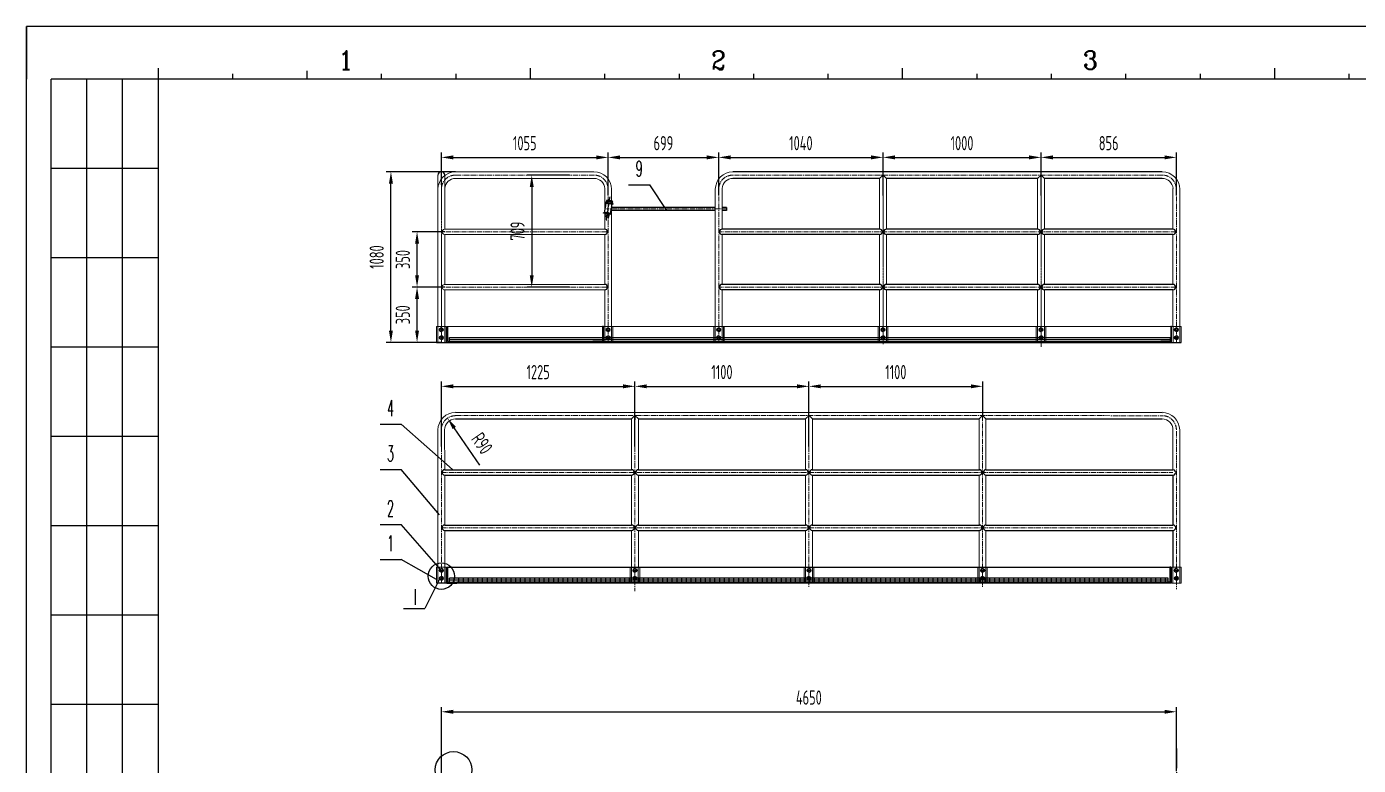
# Model space of a CAD drawing. Header units: millimetres. Extents: x 94645 to 114445, y -44782 to -30782.
# Drawn here: x 94645 to 103070, y -35456 to -30782 of the extents above; entities that cross this region are included whole.
import ezdxf
from ezdxf.enums import TextEntityAlignment as Align

# ---------------------------------------------------------------- set-up
doc = ezdxf.new("R2010")
doc.units = ezdxf.units.MM
for name, pattern in [('CENTER', [2, 1.25, -0.25, 0.25, -0.25]), ('CENTER2', [1.125, 0.75, -0.125, 0.125, -0.125]), ('HIDDEN', [0.375, 0.25, -0.125])]:
    doc.linetypes.add(name, pattern=pattern)
for name, color, linetype in [('1', 3, 'Continuous'), ('2细线层', 4, 'Continuous'), ('7标注层', 4, 'Continuous'), ('CENTER', 1, 'CENTER'), ('DATA', 4, 'Continuous'), ('HIDDEN', 6, 'HIDDEN'), ('图框层', 7, 'Continuous')]:
    doc.layers.add(name, color=color, linetype=linetype)
for name, color, linetype, lineweight in [('ST_GL_CENTERLINE', 1, 'CENTER2', 0), ('ST_GL_WELDING SYMBOL', 6, 'Continuous', 13), ('ST_MA_EQUI', 7, 'Continuous', 15)]:
    doc.layers.add(name, color=color, linetype=linetype, lineweight=lineweight)
doc.styles.add('JEREH', font='isocp.shx', dxfattribs={"width": 0.7, "bigfont": 'hztxt.shx'})
doc.styles.add('ROMANC', font='romanc.shx', dxfattribs={"width": 0.75})
doc.styles.add('残雪', font='romans.shx', dxfattribs={"width": 0.5, "bigfont": 'hztxt.shx'})
doc.dimstyles.new('副本 JEREH-双', dxfattribs={"dimscale": 30, "dimtxt": 3, "dimasz": 2.5, "dimexe": 1, "dimexo": 0, "dimgap": 1.5, "dimtad": 1, "dimdec": 0, "dimzin": 0, "dimdsep": 46, "dimtxsty": 'JEREH', "dimcen": 2.5, "dimclrd": 130, "dimclre": 130, "dimclrt": 3, "dimadec": 0, "dimazin": 0, "dimtfac": 0.714286, "dimtdec": 0, "dimtmove": 0, "dimatfit": 3, "dimfxl": 1, "dimtzin": 0, "dimlwd": -1, "dimlwe": -1, "dimarcsym": 0})

# ---------------------------------------------------------------- blocks, each defined once
blk = doc.blocks.new('PC_PAPER_BLOCK')
at = {"layer": '2细线层'}
for p, q in [((-25, 410), (-25, 400)), ((569, 410), (-25, 410)), ((-25, -10), (-25, 410)), ((0, 400), (0, 402.12)), ((70.63, 400), (70.63, 402.12)), ((141.26, 400), (141.26, 402.12)), ((211.89, 400), (211.89, 402.12)), ((0, 400), (-20.34, 400)), ((-20.34, 230.49), (-20.34, 400)), ((-13.56, 230.49), (-13.56, 400)), ((-6.78, 230.49), (-6.78, 400)), ((14.13, 400), (14.13, 401.06)), ((28.25, 400.53), (28.25, 401.59)), ((28.25, 400), (28.25, 401.06)), ((42.38, 400), (42.38, 401.06)), ((56.5, 400), (56.5, 401.06)), ((84.76, 400), (84.76, 401.06)), ((98.88, 400), (98.88, 401.06)), ((113.01, 400), (113.01, 401.06)), ((127.13, 400), (127.13, 401.06)), ((155.39, 400), (155.39, 401.06)), ((169.51, 400), (169.51, 401.06)), ((183.64, 400), (183.64, 401.06)), ((197.76, 400), (197.76, 401.06)), ((226.02, 400), (226.02, 401.06)), ((0, 383.05), (-20.34, 383.05)), ((0, 366.1), (-20.34, 366.1)), ((0, 349.15), (-20.34, 349.15)), ((0, 332.2), (-20.34, 332.2)), ((0, 315.24), (-20.34, 315.24)), ((0, 298.29), (-20.34, 298.29)), ((0, 281.34), (-20.34, 281.34))]:
    blk.add_line(p, q, dxfattribs=at)
at = {"layer": '图框层'}
for p in [(559, 400), (0, 0)]:
    blk.add_line(p, (0, 400), dxfattribs=at)
at = {"layer": '2细线层', "style": 'ROMANC', "width": 0.9}
for s, p in [('1', (34.21, 401.88)), ('2', (104.95, 401.88)), ('3', (175.52, 401.88))]:
    blk.add_text(s, height=3.53, dxfattribs=at).set_placement(p)
blk = doc.blocks.new('*D57')
at = {"color": 130, "ltscale": 10, "transparency": 16777216}
for p, q in [((97268.6, -35493.5), (97268.6, -35087)), ((97343.6, -35117), (101843.6, -35117)), ((101918.6, -35493.5), (101918.6, -35087))]:
    blk.add_line(p, q, dxfattribs=at)
for points in [[(97343.6, -35104.5), (97343.6, -35129.5), (97268.6, -35117)], [(101843.6, -35104.5), (101843.6, -35129.5), (101918.6, -35117)]]:
    blk.add_solid(points, dxfattribs=at)
at = {"layer": 'Defpoints', "color": 0, "ltscale": 10, "transparency": 16777216}
for p in [(101918.6, -35117), (97268.6, -35493.5), (101918.6, -35493.5)]:
    blk.add_point(p, dxfattribs=at)
at = {"color": 3, "ltscale": 10, "transparency": 16777216, "insert": (99593.6, -35027), "char_height": 90, "attachment_point": 5, "style": 'JEREH'}
blk.add_mtext('4650', dxfattribs=at)
blk = doc.blocks.new('*D92')
at = {"color": 130, "ltscale": 10, "transparency": 16777216}
blk.add_line((97511.1, -33556.1), (97350.1, -33321), dxfattribs=at)
blk.add_solid([(97360.4, -33313.9), (97339.8, -33328), (97307.8, -33259.1)], dxfattribs=at)
at = {"layer": 'Defpoints', "color": 0, "ltscale": 10, "transparency": 16777216}
for p in [(97307.8, -33259.1), (97358.6, -33333.3)]:
    blk.add_point(p, dxfattribs=at)
at = {"color": 3, "ltscale": 10, "transparency": 16777216, "insert": (97526.1, -33418.6), "char_height": 90, "attachment_point": 5, "rotation": 304.40345, "style": 'JEREH'}
blk.add_mtext('R90', dxfattribs=at)
blk = doc.blocks.new('*U89')
at = {"color": 2}
blk.add_line((0, -25), (0, 0), dxfattribs=at)
blk = doc.blocks.new('*U91')
at = {"color": 0, "linetype": 'ByBlock', "lineweight": -2, "transparency": 16777216}
for p in [(97319.6, -34271.3), (97349.6, -34271.3), (97379.6, -34271.3), (97409.6, -34271.3), (97439.6, -34271.3), (97469.6, -34271.3), (97499.6, -34271.3), (97529.6, -34271.3), (97559.6, -34271.3), (97589.6, -34271.3), (97619.6, -34271.3), (97649.6, -34271.3), (97679.6, -34271.3), (97709.6, -34271.3), (97739.6, -34271.3), (97769.6, -34271.3), (97799.6, -34271.3), (97829.6, -34271.3), (97859.6, -34271.3), (97889.6, -34271.3), (97919.6, -34271.3), (97949.6, -34271.3), (97979.6, -34271.3), (98009.6, -34271.3), (98039.6, -34271.3), (98069.6, -34271.3), (98099.6, -34271.3), (98129.6, -34271.3), (98159.6, -34271.3), (98189.6, -34271.3), (98219.6, -34271.3), (98249.6, -34271.3), (98279.6, -34271.3), (98309.6, -34271.3), (98339.6, -34271.3), (98369.6, -34271.3), (98399.6, -34271.3), (98429.6, -34271.3), (98459.6, -34271.3), (98489.6, -34271.3), (98519.6, -34271.3), (98549.6, -34271.3), (98579.6, -34271.3), (98609.6, -34271.3), (98639.6, -34271.3), (98669.6, -34271.3), (98699.6, -34271.3), (98729.6, -34271.3), (98759.6, -34271.3), (98789.6, -34271.3), (98819.6, -34271.3), (98849.6, -34271.3), (98879.6, -34271.3), (98909.6, -34271.3), (98939.6, -34271.3), (98969.6, -34271.3), (98999.6, -34271.3), (99029.6, -34271.3), (99059.6, -34271.3), (99089.6, -34271.3), (99119.6, -34271.3), (99149.6, -34271.3), (99179.6, -34271.3), (99209.6, -34271.3), (99239.6, -34271.3), (99269.6, -34271.3), (99299.6, -34271.3), (99329.6, -34271.3), (99359.6, -34271.3), (99389.6, -34271.3), (99419.6, -34271.3), (99449.6, -34271.3), (99479.6, -34271.3), (99509.6, -34271.3), (99539.6, -34271.3), (99569.6, -34271.3), (99599.6, -34271.3), (99629.6, -34271.3), (99659.6, -34271.3), (99689.6, -34271.3), (99719.6, -34271.3), (99749.6, -34271.3), (99779.6, -34271.3), (99809.6, -34271.3), (99839.6, -34271.3), (99869.6, -34271.3), (99899.6, -34271.3), (99929.6, -34271.3), (99959.6, -34271.3), (99989.6, -34271.3), (100019.6, -34271.3), (100049.6, -34271.3), (100079.6, -34271.3), (100109.6, -34271.3), (100139.6, -34271.3), (100169.6, -34271.3), (100199.6, -34271.3), (100229.6, -34271.3), (100259.6, -34271.3), (100289.6, -34271.3), (100319.6, -34271.3), (100349.6, -34271.3), (100379.6, -34271.3), (100409.6, -34271.3), (100439.6, -34271.3), (100469.6, -34271.3), (100499.6, -34271.3), (100529.6, -34271.3), (100559.6, -34271.3), (100589.6, -34271.3), (100619.6, -34271.3), (100649.6, -34271.3), (100679.6, -34271.3), (100709.6, -34271.3), (100739.6, -34271.3), (100769.6, -34271.3), (100799.6, -34271.3), (100829.6, -34271.3), (100859.6, -34271.3), (100889.6, -34271.3), (100919.6, -34271.3), (100949.6, -34271.3), (100979.6, -34271.3), (101009.6, -34271.3), (101039.6, -34271.3), (101069.6, -34271.3), (101099.6, -34271.3), (101129.6, -34271.3), (101159.6, -34271.3), (101189.6, -34271.3), (101219.6, -34271.3), (101249.6, -34271.3), (101279.6, -34271.3), (101309.6, -34271.3), (101339.6, -34271.3), (101369.6, -34271.3), (101399.6, -34271.3), (101429.6, -34271.3), (101459.6, -34271.3), (101489.6, -34271.3), (101519.6, -34271.3), (101549.6, -34271.3), (101579.6, -34271.3), (101609.6, -34271.3), (101639.6, -34271.3), (101669.6, -34271.3), (101699.6, -34271.3), (101729.6, -34271.3), (101759.6, -34271.3), (101789.6, -34271.3), (101819.6, -34271.3), (101849.6, -34271.3)]:
    blk.add_blockref('*U89', p, dxfattribs=at)
blk = doc.blocks.new('A$C0BFD35F7')
at = {"layer": 'CENTER'}
blk.add_line((-30.7, -75.9), (-6.2, 75.9), dxfattribs=at)
at = {"layer": 'HIDDEN'}
for p, q in [((-40.7, -22.8), (-30.3, 36.3)), ((-35.8, 39.3), (-35.5, 41.3)), ((-23, 37), (-35.8, 39.3)), ((13.8, 32.6), (-35.5, 41.3)), ((-30.5, 40.4), (-28.6, 51.7)), ((-23.4, 35.1), (-30.3, 36.3)), ((10.8, 44.8), (-28.6, 51.7)), ((7.2, 49), (-23.7, 54.5)), ((-23.4, 35.1), (-23, 37)), ((7.2, 29.7), (-23.4, 35.1)), ((13.4, 30.6), (-23, 37)), ((-20.8, 38.7), (-18.8, 50)), ((-0.9, 35.2), (1.1, 46.5)), ((0.3, 30.9), (0.6, 32.9)), ((3.7, 10), (7.2, 29.7)), ((8.8, 33.5), (10.9, 44.8)), ((13.4, 30.6), (13.8, 32.6)), ((-47.3, -25.7), (-46.9, -23.7)), ((-34.5, -27.9), (-47.3, -25.7)), ((-34.1, -26), (-46.9, -23.7)), ((-33.8, -24), (-40.7, -22.8)), ((-38.1, -48.6), (-34.5, -27.9)), ((-14.5, -52.8), (-38.1, -48.6)), ((-38.1, -48.6), (-37.3, -49.8)), ((-15.6, -53.6), (-37.3, -49.8)), ((2, -34.4), (-34.5, -27.9)), ((-34.1, -26), (-33.8, -24)), ((2.3, -32.4), (-34.1, -26)), ((-3.3, -29.4), (-33.8, -24)), ((-14.5, -52.8), (-15.6, -53.6)), ((-14.5, -52.8), (-10.8, -32.1)), ((-10.5, -30.1), (-10.1, -28.2)), ((-3.3, -29.4), (0.2, -9.7)), ((2, -34.4), (2.3, -32.4))]:
    blk.add_line(p, q, dxfattribs=at)
blk.add_circle((-24.9, -40), 2.65, dxfattribs=at)
for centre, radius, start, end in [((-24, 49.3), 5.2, 7.90472, 152.09528), ((-11, 35.8), 16.2, 41.33064, 118.66936), ((26.8, -4.2), 27.2, 148.40214, 191.59786), ((5.7, 44), 5.2, 7.90472, 152.09528)]:
    blk.add_arc(centre, radius, start, end, dxfattribs=at)
blk = doc.blocks.new('*D127')
at = {"color": 130, "ltscale": 10, "transparency": 16777216}
for p, q in [((97268.6, -31783.2), (97268.6, -31579.3)), ((98323.8, -31820.1), (98323.8, -31579.3)), ((97343.6, -31609.3), (98248.8, -31609.3))]:
    blk.add_line(p, q, dxfattribs=at)
for points in [[(97343.6, -31596.8), (97343.6, -31621.8), (97268.6, -31609.3)], [(98248.8, -31596.8), (98248.8, -31621.8), (98323.8, -31609.3)]]:
    blk.add_solid(points, dxfattribs=at)
at = {"layer": 'Defpoints', "color": 0, "ltscale": 10, "transparency": 16777216}
for p in [(98323.8, -31609.3), (97268.6, -31783.2), (98323.8, -31820.1)]:
    blk.add_point(p, dxfattribs=at)
at = {"color": 3, "ltscale": 10, "transparency": 16777216, "insert": (97796.2, -31519.3), "char_height": 90, "attachment_point": 5, "style": 'JEREH'}
blk.add_mtext('1055', dxfattribs=at)
blk = doc.blocks.new('*D124')
at = {"color": 130, "ltscale": 10, "transparency": 16777216}
for p, q in [((98323.8, -31849.6), (98323.8, -31579.3)), ((99023.2, -31849.6), (99023.2, -31579.3)), ((98398.8, -31609.3), (98948.2, -31609.3))]:
    blk.add_line(p, q, dxfattribs=at)
for points in [[(98398.8, -31596.8), (98398.8, -31621.8), (98323.8, -31609.3)], [(98948.2, -31596.8), (98948.2, -31621.8), (99023.2, -31609.3)]]:
    blk.add_solid(points, dxfattribs=at)
at = {"layer": 'Defpoints', "color": 0, "ltscale": 10, "transparency": 16777216}
for p in [(99023.2, -31609.3), (98323.8, -31849.6), (99023.2, -31849.6)]:
    blk.add_point(p, dxfattribs=at)
at = {"color": 3, "ltscale": 10, "transparency": 16777216, "insert": (98673.5, -31519.3), "char_height": 90, "attachment_point": 5, "style": 'JEREH'}
blk.add_mtext('699', dxfattribs=at)
blk = doc.blocks.new('*D128')
at = {"color": 130, "ltscale": 10, "transparency": 16777216}
for p, q in [((99023.2, -31849.6), (99023.2, -31579.3)), ((100062.7, -31849.6), (100062.7, -31579.3)), ((99098.2, -31609.3), (99987.7, -31609.3))]:
    blk.add_line(p, q, dxfattribs=at)
for points in [[(99098.2, -31596.8), (99098.2, -31621.8), (99023.2, -31609.3)], [(99987.7, -31596.8), (99987.7, -31621.8), (100062.7, -31609.3)]]:
    blk.add_solid(points, dxfattribs=at)
at = {"layer": 'Defpoints', "color": 0, "ltscale": 10, "transparency": 16777216}
for p in [(100062.7, -31609.3), (99023.2, -31849.6), (100062.7, -31849.6)]:
    blk.add_point(p, dxfattribs=at)
at = {"color": 3, "ltscale": 10, "transparency": 16777216, "insert": (99543, -31519.3), "char_height": 90, "attachment_point": 5, "style": 'JEREH'}
blk.add_mtext('1040', dxfattribs=at)
blk = doc.blocks.new('*D129')
at = {"color": 130, "ltscale": 10, "transparency": 16777216}
for p, q in [((100062.7, -31768.7), (100062.7, -31579.3)), ((101062.3, -31849.6), (101062.3, -31579.3)), ((100137.7, -31609.3), (100987.3, -31609.3))]:
    blk.add_line(p, q, dxfattribs=at)
for points in [[(100137.7, -31596.8), (100137.7, -31621.8), (100062.7, -31609.3)], [(100987.3, -31596.8), (100987.3, -31621.8), (101062.3, -31609.3)]]:
    blk.add_solid(points, dxfattribs=at)
at = {"layer": 'Defpoints', "color": 0, "ltscale": 10, "transparency": 16777216}
for p in [(101062.3, -31609.3), (100062.7, -31768.7), (101062.3, -31849.6)]:
    blk.add_point(p, dxfattribs=at)
at = {"color": 3, "ltscale": 10, "transparency": 16777216, "insert": (100562.5, -31519.3), "char_height": 90, "attachment_point": 5, "style": 'JEREH'}
blk.add_mtext('1000', dxfattribs=at)
blk = doc.blocks.new('*D130')
at = {"color": 130, "ltscale": 10, "transparency": 16777216}
for p, q in [((101062.3, -31742.1), (101062.3, -31579.3)), ((101918.6, -31849.6), (101918.6, -31579.3)), ((101137.3, -31609.3), (101843.6, -31609.3))]:
    blk.add_line(p, q, dxfattribs=at)
for points in [[(101137.3, -31596.8), (101137.3, -31621.8), (101062.3, -31609.3)], [(101843.6, -31596.8), (101843.6, -31621.8), (101918.6, -31609.3)]]:
    blk.add_solid(points, dxfattribs=at)
at = {"layer": 'Defpoints', "color": 0, "ltscale": 10, "transparency": 16777216}
for p in [(101918.6, -31609.3), (101062.3, -31742.1), (101918.6, -31849.6)]:
    blk.add_point(p, dxfattribs=at)
at = {"color": 3, "ltscale": 10, "transparency": 16777216, "insert": (101490.4, -31519.3), "char_height": 90, "attachment_point": 5, "style": 'JEREH'}
blk.add_mtext('856', dxfattribs=at)
blk = doc.blocks.new('*D131')
at = {"color": 130, "ltscale": 10, "transparency": 16777216}
for p, q in [((97289.9, -32430.1), (97085, -32430.1)), ((97115, -32705.1), (97115, -32505.1)), ((97268.6, -32780.1), (97085, -32780.1))]:
    blk.add_line(p, q, dxfattribs=at)
for points in [[(97102.5, -32505.1), (97127.5, -32505.1), (97115, -32430.1)], [(97102.5, -32705.1), (97127.5, -32705.1), (97115, -32780.1)]]:
    blk.add_solid(points, dxfattribs=at)
at = {"layer": 'Defpoints', "color": 0, "ltscale": 10, "transparency": 16777216}
for p in [(97115, -32430.1), (97289.9, -32430.1), (97268.6, -32780.1)]:
    blk.add_point(p, dxfattribs=at)
at = {"color": 3, "ltscale": 10, "transparency": 16777216, "insert": (97025, -32605.1), "char_height": 90, "attachment_point": 5, "rotation": 90, "style": 'JEREH'}
blk.add_mtext('350', dxfattribs=at)
blk = doc.blocks.new('*D125')
at = {"color": 130, "ltscale": 10, "transparency": 16777216}
for p, q in [((97289.9, -32080.1), (97085, -32080.1)), ((97115, -32355.1), (97115, -32155.1)), ((97289.9, -32430.1), (97085, -32430.1))]:
    blk.add_line(p, q, dxfattribs=at)
for points in [[(97102.5, -32155.1), (97127.5, -32155.1), (97115, -32080.1)], [(97102.5, -32355.1), (97127.5, -32355.1), (97115, -32430.1)]]:
    blk.add_solid(points, dxfattribs=at)
at = {"layer": 'Defpoints', "color": 0, "ltscale": 10, "transparency": 16777216}
for p in [(97115, -32080.1), (97289.9, -32080.1), (97289.9, -32430.1)]:
    blk.add_point(p, dxfattribs=at)
at = {"color": 3, "ltscale": 10, "transparency": 16777216, "insert": (97025, -32255.1), "char_height": 90, "attachment_point": 5, "rotation": 90, "style": 'JEREH'}
blk.add_mtext('350', dxfattribs=at)
blk = doc.blocks.new('*D126')
at = {"color": 130, "ltscale": 10, "transparency": 16777216}
for p, q in [((98078.9, -31721.1), (97810.6, -31721.1)), ((97840.6, -31796.1), (97840.6, -32355.1)), ((98078.9, -32430.1), (97810.6, -32430.1))]:
    blk.add_line(p, q, dxfattribs=at)
for points in [[(97828.1, -31796.1), (97853.1, -31796.1), (97840.6, -31721.1)], [(97828.1, -32355.1), (97853.1, -32355.1), (97840.6, -32430.1)]]:
    blk.add_solid(points, dxfattribs=at)
at = {"layer": 'Defpoints', "color": 0, "ltscale": 10, "transparency": 16777216}
for p in [(98078.9, -31721.1), (97840.6, -32430.1), (98078.9, -32430.1)]:
    blk.add_point(p, dxfattribs=at)
at = {"color": 3, "ltscale": 10, "transparency": 16777216, "insert": (97750.6, -32075.6), "char_height": 90, "attachment_point": 5, "rotation": 90, "style": 'JEREH'}
blk.add_mtext('709', dxfattribs=at)
blk = doc.blocks.new('*D132')
at = {"color": 130, "ltscale": 10, "transparency": 16777216}
for p, q in [((97269.2, -31699.8), (96919.7, -31699.8)), ((96949.7, -32705.1), (96949.7, -31774.8)), ((97238.6, -32780.1), (96919.7, -32780.1))]:
    blk.add_line(p, q, dxfattribs=at)
for points in [[(96937.2, -31774.8), (96962.2, -31774.8), (96949.7, -31699.8)], [(96937.2, -32705.1), (96962.2, -32705.1), (96949.7, -32780.1)]]:
    blk.add_solid(points, dxfattribs=at)
at = {"layer": 'Defpoints', "color": 0, "ltscale": 10, "transparency": 16777216}
for p in [(96949.7, -31699.8), (97269.2, -31699.8), (97238.6, -32780.1)]:
    blk.add_point(p, dxfattribs=at)
at = {"color": 3, "ltscale": 10, "transparency": 16777216, "insert": (96859.7, -32239.9), "char_height": 90, "attachment_point": 5, "rotation": 90, "style": 'JEREH'}
blk.add_mtext('1080', dxfattribs=at)
blk = doc.blocks.new('*D133')
at = {"color": 130, "ltscale": 10, "transparency": 16777216}
for p, q in [((97268.6, -33438.1), (97268.6, -33027.8)), ((97343.6, -33057.8), (98418.4, -33057.8)), ((98493.4, -33438.1), (98493.4, -33027.8))]:
    blk.add_line(p, q, dxfattribs=at)
for points in [[(97343.6, -33045.3), (97343.6, -33070.3), (97268.6, -33057.8)], [(98418.4, -33045.3), (98418.4, -33070.3), (98493.4, -33057.8)]]:
    blk.add_solid(points, dxfattribs=at)
at = {"layer": 'Defpoints', "color": 0, "ltscale": 10, "transparency": 16777216}
for p in [(98493.4, -33057.8), (97268.6, -33438.1), (98493.4, -33438.1)]:
    blk.add_point(p, dxfattribs=at)
at = {"color": 3, "ltscale": 10, "transparency": 16777216, "insert": (97881, -32967.8), "char_height": 90, "attachment_point": 5, "style": 'JEREH'}
blk.add_mtext('1225', dxfattribs=at)
blk = doc.blocks.new('*D134')
at = {"color": 130, "ltscale": 10, "transparency": 16777216}
for p, q in [((98493.4, -33438.1), (98493.4, -33027.8)), ((98568.4, -33057.8), (99518.8, -33057.8)), ((99593.8, -33438.1), (99593.8, -33027.8))]:
    blk.add_line(p, q, dxfattribs=at)
for points in [[(98568.4, -33045.3), (98568.4, -33070.3), (98493.4, -33057.8)], [(99518.8, -33045.3), (99518.8, -33070.3), (99593.8, -33057.8)]]:
    blk.add_solid(points, dxfattribs=at)
at = {"layer": 'Defpoints', "color": 0, "ltscale": 10, "transparency": 16777216}
for p in [(99593.8, -33057.8), (98493.4, -33438.1), (99593.8, -33438.1)]:
    blk.add_point(p, dxfattribs=at)
at = {"color": 3, "ltscale": 10, "transparency": 16777216, "insert": (99043.6, -32967.8), "char_height": 90, "attachment_point": 5, "style": 'JEREH'}
blk.add_mtext('1100', dxfattribs=at)
blk = doc.blocks.new('*D135')
at = {"color": 130, "ltscale": 10, "transparency": 16777216}
for p, q in [((99593.8, -33438.1), (99593.8, -33027.8)), ((99668.8, -33057.8), (100618.6, -33057.8)), ((100693.6, -33243.1), (100693.6, -33027.8))]:
    blk.add_line(p, q, dxfattribs=at)
for points in [[(99668.8, -33045.3), (99668.8, -33070.3), (99593.8, -33057.8)], [(100618.6, -33045.3), (100618.6, -33070.3), (100693.6, -33057.8)]]:
    blk.add_solid(points, dxfattribs=at)
at = {"layer": 'Defpoints', "color": 0, "ltscale": 10, "transparency": 16777216}
for p in [(100693.6, -33057.8), (100693.6, -33243.1), (99593.8, -33438.1)]:
    blk.add_point(p, dxfattribs=at)
at = {"color": 3, "ltscale": 10, "transparency": 16777216, "insert": (100143.7, -32967.8), "char_height": 90, "attachment_point": 5, "style": 'JEREH'}
blk.add_mtext('1100', dxfattribs=at)

msp = doc.modelspace()

# ---------------------------------------------------------------- linework, layer by layer
at = {"color": 4, "ltscale": 10}
for p, q in [((97358.3, -31700.1), (97269.2, -31699.8)), ((98493.6, -33252.1), (98493.6, -33270.8))]:
    msp.add_line(p, q, dxfattribs=at)
for p, q in [((101828.9, -31700.1), (99112.9, -31700.1)), ((100041.5, -31742.1), (99113.2, -31742.1)), ((101041, -31742.1), (100084.1, -31742.1)), ((101828.8, -31742.1), (101083.6, -31742.1)), ((99002.2, -31925.6), (98345.6, -31925.6)), ((99073.2, -31925.6), (99044.4, -31925.6)), ((99002.2, -31945.6), (98342.1, -31945.6)), ((99073.2, -31945.6), (99044.4, -31945.6)), ((100041.4, -32097.1), (99044.4, -32097.1)), ((100041.5, -32063.1), (99044.5, -32063.1)), ((101041, -32063.1), (100084.1, -32063.1)), ((101041, -32097.1), (100084.1, -32097.1)), ((101897.3, -32097.1), (101083.5, -32097.1)), ((101897.3, -32063.1), (101083.6, -32063.1)), ((100041.6, -32413.1), (99044.5, -32413.1)), ((101041.1, -32413.1), (100084.1, -32413.1)), ((101897.3, -32413.1), (101083.6, -32413.1)), ((100041.5, -32447.1), (99044.5, -32447.1)), ((101041, -32447.1), (100084.1, -32447.1)), ((101897.3, -32447.1), (101083.6, -32447.1)), ((97303.6, -32680.1), (97309.6, -32680.1)), ((98294, -32680.1), (98289, -32680.1)), ((99053, -32680.1), (99058, -32680.1)), ((101888.8, -32680.1), (101882.8, -32680.1)), ((97238.6, -32780.1), (101948.8, -32780.1)), ((97309.6, -32774.1), (97366.6, -32774.1)), ((97322, -32774.1), (101883.8, -32774.1)), ((98289, -32774.1), (98226, -32774.1)), ((98354, -32780.1), (98226, -32780.1)), ((98993, -32780.1), (99121, -32780.1)), ((99058, -32774.1), (99121, -32774.1)), ((101877.8, -32774.1), (101820.8, -32774.1)), ((101883.8, -32780.1), (101820.8, -32780.1)), ((97358.3, -33222.3), (101828.3, -33222.4)), ((97358.6, -33264.3), (98472.3, -33264.3)), ((98493.6, -33243.1), (98472.3, -33264.3)), ((98472.3, -33264.3), (98472.4, -33264.3)), ((98493.6, -33243.1), (98514.9, -33264.3)), ((98514.9, -33264.3), (99573.4, -33264.3)), ((99594.6, -33243.1), (99573.3, -33264.3)), ((99573.3, -33264.3), (99573.4, -33264.3)), ((99594.6, -33243.1), (99615.9, -33264.3)), ((99614.9, -33264.3), (100671.3, -33264.3)), ((100692.6, -33243.1), (100671.3, -33264.3)), ((100692.6, -33243.1), (100713.9, -33264.3)), ((100713.9, -33264.3), (101828.3, -33264.3)), ((97289.9, -33585.5), (98472.3, -33585.3)), ((98514.9, -33585.3), (99572.3, -33585.3)), ((99614.9, -33585.3), (100672.3, -33585.3)), ((100714.9, -33585.3), (101897.3, -33585.3)), ((97289.9, -33619.3), (98472.3, -33619.3)), ((98514.9, -33619.3), (99572.3, -33619.3)), ((99614.9, -33619.3), (100672.3, -33619.3)), ((100714.9, -33619.3), (101897.3, -33619.3)), ((101897.3, -33619.3), (101897.3, -33935.3)), ((97289.9, -33935.3), (98472.3, -33935.3)), ((98514.9, -33935.3), (99572.3, -33935.3)), ((99614.9, -33935.3), (100672.3, -33935.3)), ((100714.9, -33935.3), (101897.3, -33935.3)), ((97289.9, -33969.3), (98472.3, -33969.3)), ((98514.9, -33969.3), (99572.3, -33969.3)), ((99614.9, -33969.3), (100672.3, -33969.3)), ((100714.9, -33969.3), (101897.3, -33969.3)), ((101897.3, -33969.3), (101897.3, -34202.4)), ((97303.6, -34202.3), (97309.6, -34202.3)), ((97309.6, -34202.3), (101877.6, -34202.4)), ((101883.6, -34202.4), (101877.6, -34202.4)), ((101883.6, -34302.3), (97238.6, -34302.3)), ((97303.6, -34302.3), (97366.6, -34302.3)), ((97309.6, -34296.3), (97366.6, -34296.3)), ((101877.6, -34296.3), (97366.6, -34296.3))]:
    msp.add_line(p, q)
at = {"color": 2}
for p, q in [((97319.6, -32749.1), (101878.5, -32749.1)), ((97319.6, -32774.1), (97319.6, -32749.1)), ((97319.6, -32761.6), (101878.5, -32761.6)), ((101878.5, -32749.1), (101878.5, -32774.1)), ((101867.6, -34271.3), (97319.6, -34271.3)), ((101867.6, -34283.8), (97319.6, -34283.8)), ((101867.6, -34296.4), (101867.6, -34271.3))]:
    msp.add_line(p, q, dxfattribs=at)
at = {"color": 1, "linetype": 'CENTER', "lineweight": -3, "ltscale": 100}
for p, q in [((97268.6, -40143.4), (97268.6, -35348.5)), ((101918.6, -35348.5), (101918.6, -40143.4))]:
    msp.add_line(p, q, dxfattribs=at)
at = {"color": 4, "ltscale": 10}
msp.add_circle((97268.6, -34258.8), 83.5, dxfattribs=at)
for centre, radius, start, end in [((97268.6, -31721.1), 21.3, 0, 180), ((98302.5, -32080.1), 17, 270, 90), ((99044.5, -32080.1), 17, 90, 270), ((100041.4, -32080.1), 17, 270, 90), ((100084.1, -32080.1), 17, 90, 270), ((101041, -32080.1), 17, 270, 90), ((101083.6, -32080.1), 17, 90, 270), ((101897.3, -32080.1), 17, 270, 90), ((98302.5, -32430.1), 17, 270, 90), ((99044.5, -32430.1), 17, 90, 270), ((100041.5, -32430.1), 17, 270, 90), ((100084.1, -32430.1), 17, 90, 270), ((101041, -32430.1), 17, 270, 90), ((101083.6, -32430.1), 17, 90, 270), ((101897.3, -32430.1), 17, 270, 90), ((97289.9, -33602.3), 17, 90, 270), ((98472.3, -33602.3), 17, 270, 90), ((98514.9, -33602.3), 17, 90, 270), ((99573.3, -33602.3), 17, 270, 90), ((99615.9, -33602.3), 17, 90, 270), ((100671.3, -33602.3), 17, 270, 90), ((100713.9, -33602.3), 17, 90, 270), ((101897.3, -33602.3), 17, 269.99941, 90), ((97289.9, -33952.3), 17, 90, 270), ((98472.3, -33952.3), 17, 270, 90), ((98514.9, -33952.3), 17, 90, 270), ((99573.3, -33952.3), 17, 270, 90), ((99615.9, -33952.3), 17, 90, 270), ((100671.3, -33952.3), 17, 270, 90), ((100713.9, -33952.3), 17, 90, 270), ((101897.3, -33952.3), 17, 270, 90)]:
    msp.add_arc(centre, radius, start, end)
at = {"layer": '1', "color": 0}
msp.add_line((99073.2, -31925.6), (99073.2, -31945.6), dxfattribs=at)
at = {"layer": '2细线层', "ltscale": 5}
for p, q in [((98453.5, -31782), (98587.7, -31782)), ((96881, -33297.5), (97015.1, -33297.5)), ((96881, -33583.9), (97015.1, -33583.9)), ((96881, -33932.5), (97015.1, -33932.5)), ((96881, -34153.1), (97015.1, -34153.1)), ((97029, -34464.5), (97163.2, -34464.5))]:
    msp.add_line(p, q, dxfattribs=at)
at = {"layer": '7标注层'}
msp.add_circle((97345.6, -35484.5), 115.7, dxfattribs=at)
at = {"layer": 'DATA', "color": 1}
for p, q in [((98696.1, -31945.6), (98587.7, -31782)), ((97339.4, -33583.6), (97015.1, -33297.5)), ((97256.3, -33870.1), (97015.1, -33583.9)), ((97264.6, -34218.6), (97015.1, -33932.5)), ((97238.6, -34280.8), (97015.1, -34153.1)), ((97260, -34273.1), (97163.2, -34464.5))]:
    msp.add_line(p, q, dxfattribs=at)
at = {"layer": 'ST_GL_CENTERLINE'}
for p, q in [((97268.6, -32780.1), (97268.6, -31677)), ((100062.7, -31730.1), (100062.7, -32791.5)), ((101062.3, -31730.1), (101062.3, -32808.2))]:
    msp.add_line(p, q, dxfattribs=at)
at = {"layer": 'ST_GL_CENTERLINE', "ltscale": 44}
for p, q in [((98233.8, -31721.1), (97358.6, -31721.1)), ((101828.6, -31721.1), (99113.2, -31721.1)), ((98323.8, -32780.1), (98323.8, -31820.1)), ((99023.2, -32780.1), (99023.2, -31820.1)), ((101918.6, -32780.1), (101918.6, -31820.1)), ((99073.2, -31935.6), (98314.3, -31935.6)), ((98319.5, -32080.1), (97289.9, -32080.1)), ((101918.6, -32080.1), (99027.5, -32080.1)), ((98319.5, -32430.1), (97289.9, -32430.1)), ((101918.6, -32430.1), (99027.5, -32430.1)), ((97252.9, -32700.1), (97284.3, -32700.1)), ((97253.1, -32750.1), (97284.5, -32750.1)), ((98308.3, -32700.1), (98339.7, -32700.1)), ((98308.5, -32750.1), (98339.9, -32750.1)), ((99038.4, -32750.1), (99007.1, -32750.1)), ((99038.6, -32700.1), (99007.3, -32700.1)), ((100047.1, -32700.1), (100078.4, -32700.1)), ((100047.3, -32750.1), (100078.6, -32750.1)), ((101046.6, -32700.1), (101078, -32700.1)), ((101046.8, -32750.1), (101078.2, -32750.1)), ((101903.1, -32700.1), (101934.5, -32700.1)), ((101903.3, -32750.1), (101934.7, -32750.1)), ((97358.6, -33243.3), (101828.8, -33243.4)), ((98493.4, -33243.3), (98493.4, -34354.3)), ((99593.8, -33243.3), (99593.8, -34328.2)), ((100692.6, -33243.1), (100692.6, -34328)), ((97268.6, -33342.3), (97268.6, -34302.3)), ((101918.8, -33342.4), (101918.8, -34341.4)), ((97268.6, -33602.3), (101897.3, -33602.3)), ((97268.6, -33952.3), (101897.3, -33952.3)), ((97284.1, -34272.3), (97252.7, -34272.3)), ((97284.3, -34222.3), (97252.9, -34222.3)), ((98509.1, -34222.3), (98477.7, -34222.3)), ((99610.1, -34222.3), (99578.7, -34222.3)), ((100708.1, -34222.3), (100676.7, -34222.3)), ((101902.9, -34222.4), (101934.3, -34222.4)), ((101903.1, -34272.4), (101934.5, -34272.4))]:
    msp.add_line(p, q, dxfattribs=at)
for centre, start, end in [((97358.6, -31811.1), 90, 180), ((98233.8, -31811.1), 0, 90), ((99113.2, -31811.1), 90, 180), ((101828.6, -31811.1), 0, 90), ((97358.6, -33333.3), 90, 180), ((101828.8, -33333.4), 0, 90)]:
    msp.add_arc(centre, 90, start, end, dxfattribs=at)
at = {"layer": 'ST_GL_WELDING SYMBOL', "ltscale": 3}
for p, q in [((97247.3, -32680.1), (97247.3, -32780.1)), ((97289.9, -32680.1), (97289.9, -32780.1)), ((98302.7, -32680.1), (98302.7, -32780.1)), ((98345.3, -32680.1), (98345.3, -32780.1)), ((99001.6, -32680.1), (99001.6, -32780.1)), ((99044.3, -32680.1), (99044.3, -32780.1)), ((100041.4, -32680.1), (100041.4, -32780.1)), ((100084.1, -32680.1), (100084.1, -32780.1)), ((101041, -32680.1), (101041, -32780.1)), ((101083.6, -32680.1), (101083.6, -32780.1)), ((101897.5, -32680.1), (101897.5, -32780.1)), ((101940.1, -32680.1), (101940.1, -32780.1)), ((97247.3, -34202.3), (97247.3, -34302.3)), ((97289.9, -34202.3), (97289.9, -34302.3)), ((98472.1, -34202.3), (98472.1, -34302.3)), ((98514.7, -34202.3), (98514.7, -34302.3)), ((99573.1, -34202.3), (99573.1, -34302.3)), ((99615.7, -34202.3), (99615.7, -34302.3)), ((100671.1, -34202.3), (100671.1, -34302.3)), ((100713.7, -34202.3), (100713.7, -34302.3)), ((101897.3, -34202.4), (101897.3, -34302.4)), ((101939.9, -34202.4), (101939.9, -34302.4))]:
    msp.add_line(p, q, dxfattribs=at)
at = {"layer": 'ST_GL_WELDING SYMBOL'}
for centre in [(97268.4, -32700.1), (97268.6, -32750.1), (98323.8, -32700.1), (98324, -32750.1), (99023, -32750.1), (99023.2, -32700.1), (100062.5, -32700.1), (100062.7, -32750.1), (101062.1, -32700.1), (101062.3, -32750.1), (101918.6, -32700.1), (101918.8, -32750.1), (97268.6, -34272.3), (97268.8, -34222.3), (98493.4, -34272.3), (98493.6, -34222.3), (99594.4, -34272.3), (99594.6, -34222.3), (100692.4, -34272.3), (100692.6, -34222.3), (101918.4, -34222.4), (101918.6, -34272.4)]:
    msp.add_circle(centre, 9, dxfattribs=at)
at = {"layer": 'ST_MA_EQUI'}
for p, q in [((97247.3, -31721.1), (97247.3, -32680.1)), ((97289.9, -31721.1), (97289.9, -32063)), ((98234.1, -31700.1), (97358.3, -31700.1)), ((98233.8, -31742.1), (97358.6, -31742.1)), ((100041.5, -31742.1), (100062.7, -31721.1)), ((100041.5, -31742.1), (100041.5, -32063.1)), ((100062.7, -31721.1), (100084.1, -31742.1)), ((100084.1, -31742.1), (100084.1, -32063.1)), ((101041, -31742.1), (101062.3, -31721.1)), ((101041, -31742.1), (101041, -32063.1)), ((101062.3, -31721.1), (101083.6, -31742.1)), ((101083.6, -31742.1), (101083.6, -32063.1)), ((98302.5, -31806.8), (98302.5, -32063.1)), ((98345.1, -31811.1), (98345.1, -32680.1)), ((99001.9, -31811.1), (99001.9, -32680.1)), ((99044.4, -31806.8), (99044.4, -32063.1)), ((101897.3, -31806.8), (101897.3, -32063.1)), ((101939.9, -31811.1), (101939.9, -32680.1)), ((98302.5, -32063.1), (97289.9, -32063)), ((97289.9, -32097.1), (97289.9, -32413.1)), ((98302.5, -32097.1), (97289.9, -32097.1)), ((98302.5, -32097.1), (98302.5, -32413.1)), ((99044.4, -32097.1), (99044.4, -32413.1)), ((100041.5, -32097.1), (100041.5, -32413.1)), ((100084.1, -32097.1), (100084.1, -32413.1)), ((101041, -32097.1), (101041, -32413.1)), ((101083.6, -32097.1), (101083.6, -32413.1)), ((101897.3, -32097.1), (101897.3, -32413.1)), ((98302.5, -32413.1), (97289.9, -32413.1)), ((97289.9, -32447.1), (97289.9, -32680.1)), ((98302.5, -32447.1), (97289.9, -32447.1)), ((98302.5, -32447.1), (98302.5, -32680.1)), ((99044.4, -32447.1), (99044.4, -32680.1)), ((100041.5, -32447.1), (100041.5, -32680.1)), ((100084.1, -32447.1), (100084.1, -32680.1)), ((101041, -32447.1), (101041, -32680.1)), ((101083.6, -32447.1), (101083.6, -32680.1)), ((101897.3, -32447.1), (101897.3, -32680.1)), ((97238.6, -32680.1), (97298.6, -32680.1)), ((97238.6, -32780.1), (97238.6, -32680.1)), ((97298.6, -32680.1), (97298.6, -32780.1)), ((97303.6, -32780.1), (97303.6, -32680.1)), ((97309.6, -32774.1), (97309.6, -32680.1)), ((97309.6, -32680.1), (101888.8, -32680.1)), ((98289, -32774.1), (98289, -32680.1)), ((98294, -32680.1), (98354, -32680.1)), ((98294, -32780.1), (98294, -32680.1)), ((98354, -32680.1), (98354, -32780.1)), ((98993, -32680.1), (98993, -32780.1)), ((99053, -32680.1), (98993, -32680.1)), ((99053, -32780.1), (99053, -32680.1)), ((99058, -32774.1), (99058, -32680.1)), ((100032.7, -32680.1), (100092.7, -32680.1)), ((100032.7, -32780.1), (100032.7, -32680.1)), ((100092.7, -32680.1), (100092.7, -32780.1)), ((101032.3, -32680.1), (101092.3, -32680.1)), ((101032.3, -32780.1), (101032.3, -32680.1)), ((101092.3, -32680.1), (101092.3, -32780.1)), ((101883.8, -32774.1), (101883.8, -32680.1)), ((101888.8, -32680.1), (101948.8, -32680.1)), ((101888.8, -32780.1), (101888.8, -32680.1)), ((101948.8, -32680.1), (101948.8, -32780.1)), ((98226, -32780.1), (98226, -32774.1)), ((99121, -32780.1), (99121, -32774.1)), ((101820.8, -32780.1), (101820.8, -32774.1)), ((98472.3, -33264.3), (98472.3, -33585.3)), ((98514.9, -33264.3), (98514.9, -33585.3)), ((99573.3, -33264.3), (99573.3, -33585.3)), ((99615.9, -33264.3), (99615.9, -33585.3)), ((100671.3, -33264.3), (100671.3, -33585.3)), ((100713.9, -33264.3), (100713.9, -33585.3)), ((97247.3, -33333.3), (97247.3, -34202.3)), ((97289.6, -33333.3), (97289.9, -33585.3)), ((101897.3, -33333.9), (101897.3, -33585.3)), ((101939.8, -33333.3), (101939.8, -34202.4)), ((97289.9, -33619.3), (97289.9, -33935.3)), ((98472.3, -33619.3), (98472.3, -33935.3)), ((98514.9, -33619.3), (98514.9, -33935.3)), ((99573.3, -33619.3), (99573.3, -33935.3)), ((99615.9, -33619.3), (99615.9, -33935.3)), ((100671.3, -33619.3), (100671.3, -33935.3)), ((100713.9, -33619.3), (100713.9, -33935.3)), ((97289.9, -33969.3), (97289.9, -34202.3)), ((98472.3, -33969.3), (98472.3, -34202.3)), ((98514.9, -33969.3), (98514.9, -34202.3)), ((99573.3, -33969.3), (99573.3, -34202.3)), ((99615.9, -33969.3), (99615.9, -34202.3)), ((100671.3, -33969.3), (100671.3, -34202.3)), ((100713.9, -33969.3), (100713.9, -34202.3)), ((97238.6, -34202.3), (97238.6, -34302.3)), ((97298.6, -34202.3), (97238.6, -34202.3)), ((97238.6, -34202.3), (97238.6, -34302.3)), ((97298.6, -34202.3), (97238.6, -34202.3)), ((97298.6, -34302.3), (97298.6, -34202.3)), ((97303.6, -34302.3), (97303.6, -34202.3)), ((97309.6, -34296.3), (97309.6, -34202.3)), ((98523.4, -34202.3), (98463.4, -34202.3)), ((98463.4, -34202.3), (98463.4, -34302.3)), ((98523.4, -34302.3), (98523.4, -34202.3)), ((99624.4, -34202.3), (99564.4, -34202.3)), ((99564.4, -34202.3), (99564.4, -34302.3)), ((99624.4, -34302.3), (99624.4, -34202.3)), ((100722.4, -34202.3), (100662.4, -34202.3)), ((100662.4, -34202.3), (100662.4, -34302.3)), ((100722.4, -34302.3), (100722.4, -34202.3)), ((101877.6, -34296.4), (101877.6, -34202.4)), ((101883.6, -34302.4), (101883.6, -34202.4)), ((101948.6, -34202.4), (101888.6, -34202.4)), ((101888.6, -34202.4), (101948.6, -34202.4)), ((101888.6, -34302.4), (101888.6, -34202.4)), ((101948.6, -34302.4), (101948.6, -34202.4)), ((101948.6, -34202.4), (101948.6, -34302.4)), ((101888.6, -34302.4), (101948.6, -34302.4))]:
    msp.add_line(p, q, dxfattribs=at)
for points in [[(97280.1, -32693.3), (97280.1, -32706.8), (97268.4, -32713.6), (97256.7, -32706.8), (97256.7, -32693.3), (97268.4, -32686.6)], [(98335.5, -32693.3), (98335.5, -32706.8), (98323.8, -32713.6), (98312.1, -32706.8), (98312.1, -32693.3), (98323.8, -32686.6)], [(99011.5, -32693.3), (99011.5, -32706.8), (99023.2, -32713.6), (99034.9, -32706.8), (99034.9, -32693.3), (99023.2, -32686.6)], [(100074.2, -32693.3), (100074.2, -32706.8), (100062.5, -32713.6), (100050.8, -32706.8), (100050.8, -32693.3), (100062.5, -32686.6)], [(101073.8, -32693.3), (101073.8, -32706.8), (101062.1, -32713.6), (101050.4, -32706.8), (101050.4, -32693.3), (101062.1, -32686.6)], [(101930.2, -32693.3), (101930.2, -32706.8), (101918.6, -32713.6), (101906.9, -32706.8), (101906.9, -32693.3), (101918.6, -32686.6)], [(97280.3, -32743.3), (97280.3, -32756.8), (97268.6, -32763.6), (97256.9, -32756.8), (97256.9, -32743.3), (97268.6, -32736.6)], [(98335.7, -32743.3), (98335.7, -32756.8), (98324, -32763.6), (98312.3, -32756.8), (98312.3, -32743.3), (98324, -32736.6)], [(99011.3, -32743.3), (99011.3, -32756.8), (99023, -32763.6), (99034.6, -32756.8), (99034.6, -32743.3), (99023, -32736.6)], [(100074.4, -32743.3), (100074.4, -32756.8), (100062.7, -32763.6), (100051.1, -32756.8), (100051.1, -32743.3), (100062.7, -32736.6)], [(101074, -32743.3), (101074, -32756.8), (101062.3, -32763.6), (101050.6, -32756.8), (101050.6, -32743.3), (101062.3, -32736.6)], [(101930.5, -32743.3), (101930.5, -32756.8), (101918.8, -32763.6), (101907.1, -32756.8), (101907.1, -32743.3), (101918.8, -32736.6)], [(97256.9, -34265.6), (97256.9, -34279.1), (97268.6, -34285.8), (97280.3, -34279.1), (97280.3, -34265.6), (97268.6, -34258.8)], [(97257.1, -34215.6), (97257.1, -34229.1), (97268.8, -34235.8), (97280.5, -34229.1), (97280.5, -34215.6), (97268.8, -34208.8)], [(98481.7, -34265.6), (98481.7, -34279.1), (98493.4, -34285.8), (98505.1, -34279.1), (98505.1, -34265.6), (98493.4, -34258.8)], [(98481.9, -34215.6), (98481.9, -34229.1), (98493.6, -34235.8), (98505.3, -34229.1), (98505.3, -34215.6), (98493.6, -34208.8)], [(99582.7, -34265.6), (99582.7, -34279.1), (99594.4, -34285.8), (99606.1, -34279.1), (99606.1, -34265.6), (99594.4, -34258.8)], [(99582.9, -34215.6), (99582.9, -34229.1), (99594.6, -34235.8), (99606.3, -34229.1), (99606.3, -34215.6), (99594.6, -34208.8)], [(100680.7, -34265.6), (100680.7, -34279.1), (100692.4, -34285.8), (100704.1, -34279.1), (100704.1, -34265.6), (100692.4, -34258.8)], [(100680.9, -34215.6), (100680.9, -34229.1), (100692.6, -34235.8), (100704.3, -34229.1), (100704.3, -34215.6), (100692.6, -34208.8)], [(101930.1, -34215.6), (101930.1, -34229.1), (101918.4, -34235.9), (101906.7, -34229.1), (101906.7, -34215.6), (101918.4, -34208.9)], [(101930.3, -34265.6), (101930.3, -34279.1), (101918.6, -34285.9), (101906.9, -34279.1), (101906.9, -34265.6), (101918.6, -34258.9)]]:
    msp.add_lwpolyline(points, close=True, dxfattribs=at)
for centre, radius, start, end in [((97358.3, -31811.1), 111, 90, 180), ((97358.5, -31810.8), 68.8, 89.9169, 176.64989), ((98233.9, -31810.8), 68.8, 3.35011, 90.0831), ((98234.1, -31811.1), 111, 0, 90), ((99112.9, -31811.1), 111, 90, 180), ((99113.1, -31810.8), 68.8, 89.9169, 176.64989), ((101828.7, -31810.8), 68.8, 3.35011, 90.0831), ((101828.9, -31811.1), 111, 0, 90), ((97289.9, -32080.1), 17.1, 89.99116, 270.00286), ((97289.9, -32430.1), 17.1, 83.68821, 270.00286), ((97358.3, -33333.3), 111, 90, 180), ((97358.6, -33333.3), 69, 90, 180), ((101827.9, -33334.2), 111.9, 0.44786, 89.8145), ((101828.3, -33333.4), 69, 0, 90)]:
    msp.add_arc(centre, radius, start, end, dxfattribs=at)

# ---------------------------------------------------------------- block references
msp.add_blockref('A$C0BFD35F7', (98342, -31935.5))
at = {"color": 4}
msp.add_blockref('*U91', (0, 0), dxfattribs=at)
at = {"layer": '图框层', "xscale": 33.33333333333334, "yscale": 33.33333333333334, "zscale": 33.33333333333334}
msp.add_blockref('PC_PAPER_BLOCK', (95478.4, -44448.6), dxfattribs=at)

# ---------------------------------------------------------------- texts
at = {"layer": '2细线层', "ltscale": 5, "style": '残雪', "width": 0.5}
for s, p in [('9', (98520.1, -31680.6)), ('4', (96947.6, -33196)), ('3', (96947.6, -33482.5)), ('2', (96947.6, -33831)), ('1', (96947.6, -34051.7)), ('I', (97102.7, -34390.1))]:
    msp.add_text(s, height=100, dxfattribs=at).set_placement(p, align=Align.MIDDLE_CENTER)

# ---------------------------------------------------------------- dimensions: what is measured, and where the dimension line sits
at = {"color": 4, "ltscale": 10}
for base, p1, p2, picture, middle in [((98323.8, -31609.3), (97268.6, -31783.2), (98323.8, -31820.1), '*D127', (97796.2, -31519.3)), ((99023.2, -31609.3), (98323.8, -31849.6), (99023.2, -31849.6), '*D124', (98673.5, -31519.3)), ((100062.7454, -31609.256), (99023.164, -31849.6086), (100062.7454, -31849.6086), '*D128', (99542.9547, -31519.256)), ((101062.3, -31609.3), (100062.7, -31768.7), (101062.3, -31849.6), '*D129', (100562.5, -31519.3)), ((101918.6, -31609.3), (101062.3, -31742.1), (101918.6, -31849.6), '*D130', (101490.4, -31519.3)), ((98493.4, -33057.8), (97268.6, -33438.1), (98493.4, -33438.1), '*D133', (97881, -32967.8)), ((99593.8, -33057.8), (98493.4, -33438.1), (99593.8, -33438.1), '*D134', (99043.6, -32967.8)), ((100693.6, -33057.8), (99593.8, -33438.1), (100693.6, -33243.1), '*D135', (100143.7, -32967.8))]:
    dim = msp.add_linear_dim(base=base, p1=p1, p2=p2, dimstyle='副本 JEREH-双', dxfattribs=at)
    dim.commit()
    dim.dimension.update_dxf_attribs({"geometry": picture, "text_midpoint": middle})
for base, p1, p2, angle, picture, middle in [((96949.7, -31699.8), (97238.6, -32780.1), (97269.2, -31699.8), 90, '*D132', (96859.7, -32239.9)), ((97840.6, -32430.1), (98078.9, -31721.1), (98078.9, -32430.1), 90, '*D126', (97750.6, -32075.6)), ((97115, -32080.1), (97289.9, -32430.1), (97289.9, -32080.1), 90, '*D125', (97025, -32255.1)), ((97115, -32430.1), (97268.6, -32780.1), (97289.9, -32430.1), 90, '*D131', (97025, -32605.1)), ((101918.6, -35117), (97268.6, -35493.5), (101918.6, -35493.5), 180, '*D57', (99593.6, -35027))]:
    dim = msp.add_linear_dim(base=base, p1=p1, p2=p2, angle=angle, dimstyle='副本 JEREH-双', dxfattribs=at)
    dim.commit()
    dim.dimension.update_dxf_attribs({"geometry": picture, "text_midpoint": middle})
dim = msp.add_radius_dim(center=(97358.6, -33333.3), mpoint=(97307.8, -33259.1), dimstyle='副本 JEREH-双', dxfattribs=at)
dim.commit()
dim.dimension.update_dxf_attribs({"geometry": '*D92', "text_midpoint": (97451.8, -33469.5), "dimtype": 164})

doc.saveas('drawing.dxf')
